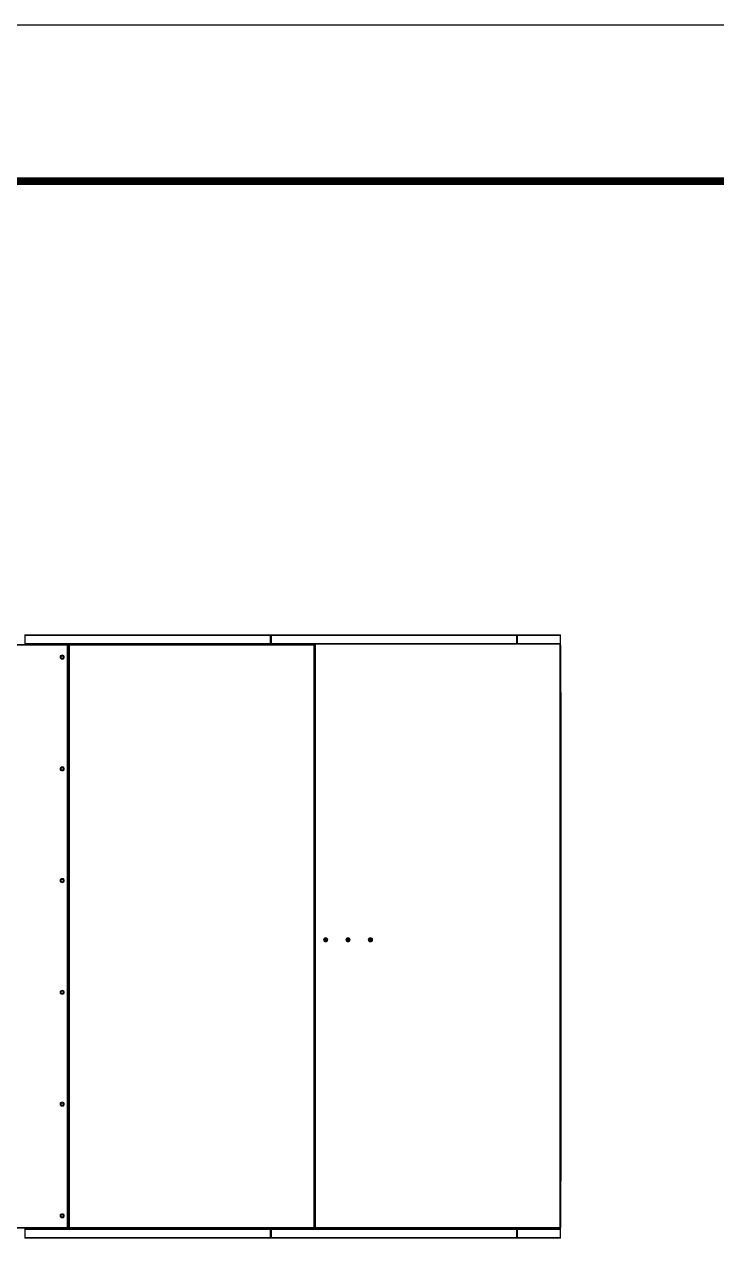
# Model space of a CAD drawing. Header units: millimetres. Extents: x -17070 to 42149, y -291348 to 30242.
# Drawn here: x 25436 to 28532, y 24722 to 30242 of the extents above; entities that cross this region are included whole.
import ezdxf

# ---------------------------------------------------------------- set-up
doc = ezdxf.new("R2010")
doc.units = ezdxf.units.MM
doc.layers.add('냉각탑_form', color=1, linetype='Continuous')

# ---------------------------------------------------------------- blocks, each defined once
blk = doc.blocks.new('4')
at = {"color": 7, "lineweight": 20, "ltscale": 0.000888889}
for p, q in [((25436.6, 27512.4), (25438.2, 27512.4)), ((26536.6, 27512.4), (26535, 27512.4)), ((26538.6, 27512.4), (26540.2, 27512.4)), ((27638.6, 27512.4), (27637, 27512.4)), ((27640.6, 27512.4), (27642.2, 27512.4)), ((27834.6, 27512.4), (27833, 27512.4)), ((25436.6, 27473.5), (25438.2, 27473.5)), ((25634.1, 27468.4), (25634.1, 27466.8)), ((25634.1, 27468.4), (25635.7, 27468.4)), ((25634.1, 27466.8), (25635.7, 27466.8)), ((26495, 27468.8), (26495, 27470.4)), ((26536.6, 27473.5), (26535, 27473.5)), ((26535, 27468.8), (26535, 27470.4)), ((26538.6, 27473.5), (26540.2, 27473.5)), ((26729.5, 27468.4), (26731.1, 27468.4)), ((26729.5, 27466.8), (26731.1, 27466.8)), ((26731.1, 27468.4), (26731.1, 27466.8)), ((26732.2, 27466.8), (26732.2, 27468.4)), ((26734.6, 27468.4), (26736.2, 27468.4)), ((27638.6, 27473.5), (27637, 27473.5)), ((27638.6, 27473.5), (27637, 27473.5)), ((27640.6, 27473.5), (27642.2, 27473.5)), ((27834.6, 27473.5), (27833, 27473.5)), ((27834.6, 27468.4), (27833, 27468.4)), ((27836.2, 26371.5), (27834.6, 26371.5)), ((27836.2, 26362.3), (27834.6, 26362.3)), ((27836.2, 26168.5), (27834.6, 26168.5)), ((27836.2, 26156.3), (27834.6, 26156.3)), ((27836.2, 25962.5), (27834.6, 25962.5)), ((27836.2, 25953.3), (27834.6, 25953.3)), ((25436.6, 24851.3), (25438.2, 24851.3)), ((25634.1, 24856.4), (25634.1, 24858)), ((25635.7, 24858), (25634.1, 24858)), ((25635.7, 24856.4), (25634.1, 24856.4)), ((26495, 24856), (26495, 24854.4)), ((26535, 24856), (26535, 24854.4)), ((26536.6, 24851.3), (26535, 24851.3)), ((26538.6, 24851.3), (26540.2, 24851.3)), ((26731.1, 24858), (26729.5, 24858)), ((26731.1, 24856.4), (26729.5, 24856.4)), ((26731.1, 24856.4), (26731.1, 24858)), ((26732.2, 24858), (26732.2, 24856.4)), ((26734.6, 24856.4), (26736.2, 24856.4)), ((27638.6, 24851.3), (27637, 24851.3)), ((27640.6, 24851.3), (27642.2, 24851.3)), ((27834.6, 24856.4), (27833, 24856.4)), ((27834.6, 24851.3), (27833, 24851.3)), ((25436.6, 24812.4), (25438.2, 24812.4)), ((26536.6, 24812.4), (26535, 24812.4)), ((26538.6, 24812.4), (26540.2, 24812.4)), ((27638.6, 24812.4), (27637, 24812.4)), ((27640.6, 24812.4), (27642.2, 24812.4)), ((27834.6, 24812.4), (27833, 24812.4))]:
    blk.add_line(p, q, dxfattribs=at)
at = {"color": 7, "lineweight": 20, "ltscale": 0.021611}
for p, q in [((25436.6, 27512.4), (25436.6, 27473.5)), ((25438.2, 27512.4), (25438.2, 27473.5)), ((26535, 27512.4), (26535, 27473.5)), ((26536.6, 27512.4), (26536.6, 27473.5)), ((26538.6, 27512.4), (26538.6, 27473.5)), ((26540.2, 27512.4), (26540.2, 27473.5)), ((27637, 27512.4), (27637, 27473.5)), ((27638.6, 27512.4), (27638.6, 27473.5)), ((27638.6, 27512.4), (27638.6, 27473.5)), ((27640.6, 27512.4), (27640.6, 27473.5)), ((27640.6, 27512.4), (27640.6, 27473.5)), ((27642.2, 27512.4), (27642.2, 27473.5)), ((27642.2, 27512.4), (27642.2, 27473.5)), ((27833, 27512.4), (27833, 27473.5)), ((27833, 27512.4), (27833, 27473.5)), ((27834.6, 27512.4), (27834.6, 27473.5)), ((25436.6, 24812.4), (25436.6, 24851.3)), ((25438.2, 24812.4), (25438.2, 24851.3)), ((26535, 24812.4), (26535, 24851.3)), ((26535, 24812.4), (26535, 24851.3)), ((26536.6, 24812.4), (26536.6, 24851.3)), ((26538.6, 24812.4), (26538.6, 24851.3)), ((26540.2, 24812.4), (26540.2, 24851.3)), ((27637, 24812.4), (27637, 24851.3)), ((27638.6, 24812.4), (27638.6, 24851.3)), ((27640.6, 24812.4), (27640.6, 24851.3)), ((27642.2, 24812.4), (27642.2, 24851.3)), ((27833, 24812.4), (27833, 24851.3)), ((27833, 24812.4), (27833, 24851.3)), ((27834.6, 24812.4), (27834.6, 24851.3))]:
    blk.add_line(p, q, dxfattribs=at)
at = {"color": 7, "lineweight": 20, "ltscale": 0.000833333}
for p, q in [((25439.7, 27512.4), (25438.2, 27512.4)), ((25439.7, 27512.4), (25438.2, 27512.4)), ((26535, 27512.4), (26533.5, 27512.4)), ((26535, 27512.4), (26533.5, 27512.4)), ((26541.7, 27512.4), (26540.2, 27512.4)), ((27637, 27512.4), (27635.5, 27512.4)), ((27637, 27512.4), (27635.5, 27512.4)), ((27643.7, 27512.4), (27642.2, 27512.4)), ((27643.7, 27512.4), (27642.2, 27512.4)), ((27643.7, 27512.4), (27642.2, 27512.4)), ((27833, 27512.4), (27831.5, 27512.4)), ((25438.2, 27473.5), (25439.7, 27473.5)), ((25632.6, 27465.3), (25631.1, 27465.3)), ((25634.1, 27465.3), (25634.1, 27466.8)), ((26535, 27473.5), (26533.5, 27473.5)), ((26533.5, 27473.5), (26533.5, 27472)), ((26540.2, 27473.5), (26541.7, 27473.5)), ((26731.1, 27465.3), (26731.1, 27466.8)), ((26737.7, 27468.4), (26736.2, 27468.4)), ((27637, 27473.5), (27635.5, 27473.5)), ((27637, 27473.5), (27635.5, 27473.5)), ((27642.2, 27473.5), (27643.7, 27473.5)), ((27642.2, 27473.5), (27643.7, 27473.5)), ((27833, 27473.5), (27831.5, 27473.5)), ((27831.5, 27473.5), (27831.5, 27472)), ((27831.5, 27468.4), (27833, 27468.4)), ((25438.2, 24851.3), (25439.7, 24851.3)), ((25438.2, 24851.3), (25439.7, 24851.3)), ((25632.6, 24859.5), (25631.1, 24859.5)), ((25634.1, 24859.5), (25634.1, 24858)), ((26533.5, 24851.3), (26533.5, 24852.8)), ((26535, 24851.3), (26533.5, 24851.3)), ((26535, 24851.3), (26533.5, 24851.3)), ((26540.2, 24851.3), (26541.7, 24851.3)), ((26731.1, 24859.5), (26731.1, 24858)), ((26737.7, 24856.4), (26736.2, 24856.4)), ((27637, 24851.3), (27635.5, 24851.3)), ((27642.2, 24851.3), (27643.7, 24851.3)), ((27642.2, 24851.3), (27643.7, 24851.3)), ((27831.5, 24856.4), (27833, 24856.4)), ((27831.5, 24851.3), (27831.5, 24852.8)), ((27833, 24851.3), (27831.5, 24851.3)), ((25439.7, 24812.4), (25438.2, 24812.4)), ((26535, 24812.4), (26533.5, 24812.4)), ((26541.7, 24812.4), (26540.2, 24812.4)), ((27637, 24812.4), (27635.5, 24812.4)), ((27643.7, 24812.4), (27642.2, 24812.4)), ((27833, 24812.4), (27831.5, 24812.4))]:
    blk.add_line(p, q, dxfattribs=at)
at = {"color": 7, "lineweight": 20, "ltscale": 0.005324}
blk.add_line((25449.2, 27512.4), (25439.7, 27512.4), dxfattribs=at)
at = {"color": 7, "lineweight": 20, "ltscale": 0.009389}
for p, q in [((25456.6, 27512.4), (25439.7, 27512.4)), ((26533.5, 27512.4), (26516.6, 27512.4))]:
    blk.add_line(p, q, dxfattribs=at)
at = {"color": 7, "lineweight": 20, "ltscale": 0.001722}
for p, q in [((25439.7, 27512.4), (25439.7, 27509.3)), ((25439.7, 27512.4), (25439.7, 27509.3)), ((26533.5, 27512.4), (26533.5, 27509.3)), ((26541.7, 27512.4), (26541.7, 27509.3)), ((26541.7, 27512.4), (26541.7, 27509.3)), ((27635.5, 27512.4), (27635.5, 27509.3)), ((27635.5, 27512.4), (27635.5, 27509.3)), ((27643.7, 27512.4), (27643.7, 27509.3)), ((27643.7, 27512.4), (27643.7, 27509.3)), ((27643.7, 27512.4), (27643.7, 27509.3)), ((27643.7, 27512.4), (27643.7, 27509.3)), ((27831.5, 27512.4), (27831.5, 27509.3)), ((25439.7, 27470.4), (25439.7, 27473.5)), ((25625.5, 27468.4), (25625.5, 27465.3)), ((25628.6, 27465.3), (25625.5, 27465.3)), ((25632.6, 27465.3), (25635.7, 27465.3)), ((25635.7, 27468.4), (25635.7, 27465.3)), ((26533.5, 27470.4), (26533.5, 27473.5)), ((26541.7, 27470.4), (26541.7, 27473.5)), ((26729.5, 27468.4), (26729.5, 27465.3)), ((26729.5, 27465.3), (26732.6, 27465.3)), ((26734.6, 27465.3), (26734.6, 27468.4)), ((26734.6, 27465.3), (26737.7, 27465.3)), ((26736.2, 27465.3), (26736.2, 27468.4)), ((26737.7, 27468.4), (26737.7, 27465.3)), ((27635.5, 27470.4), (27635.5, 27473.5)), ((27635.5, 27470.4), (27635.5, 27473.5)), ((27643.7, 27470.4), (27643.7, 27473.5)), ((27643.7, 27470.4), (27643.7, 27473.5)), ((27831.5, 27470.4), (27831.5, 27473.5)), ((27831.5, 27465.3), (27831.5, 27468.4)), ((27831.5, 27465.3), (27831.5, 27468.4)), ((27834.6, 27465.3), (27831.5, 27465.3)), ((27833, 27465.3), (27833, 27468.4)), ((27834.6, 27465.3), (27834.6, 27468.4)), ((25439.7, 24854.4), (25439.7, 24851.3)), ((25625.5, 24856.4), (25625.5, 24859.5)), ((25628.6, 24859.5), (25625.5, 24859.5)), ((25632.6, 24859.5), (25635.7, 24859.5)), ((25635.7, 24856.4), (25635.7, 24859.5)), ((26533.5, 24854.4), (26533.5, 24851.3)), ((26541.7, 24854.4), (26541.7, 24851.3)), ((26729.5, 24856.4), (26729.5, 24859.5)), ((26729.5, 24859.5), (26732.6, 24859.5)), ((26734.6, 24859.5), (26737.7, 24859.5)), ((26734.6, 24856.4), (26734.6, 24859.5)), ((26736.2, 24856.4), (26736.2, 24859.5)), ((26737.7, 24859.5), (26737.7, 24856.4)), ((27635.5, 24854.4), (27635.5, 24851.3)), ((27643.7, 24854.4), (27643.7, 24851.3)), ((27831.5, 24859.5), (27831.5, 24856.4)), ((27834.6, 24859.5), (27831.5, 24859.5)), ((27831.5, 24859.5), (27831.5, 24856.4)), ((27831.5, 24854.4), (27831.5, 24851.3)), ((27833, 24859.5), (27833, 24856.4)), ((27834.6, 24859.5), (27834.6, 24856.4)), ((25439.7, 24812.4), (25439.7, 24815.5)), ((25439.7, 24812.4), (25439.7, 24815.5)), ((26533.5, 24812.4), (26533.5, 24815.5)), ((26541.7, 24812.4), (26541.7, 24815.5)), ((26541.7, 24812.4), (26541.7, 24815.5)), ((27635.5, 24812.4), (27635.5, 24815.5)), ((27643.7, 24812.4), (27643.7, 24815.5)), ((27643.7, 24812.4), (27643.7, 24815.5)), ((27831.5, 24812.4), (27831.5, 24815.5))]:
    blk.add_line(p, q, dxfattribs=at)
at = {"color": 7, "lineweight": 20}
for p, q in [((26533.5, 27512.4), (25439.7, 27512.4)), ((26533.5, 27509.3), (25439.7, 27509.3)), ((27635.5, 27512.4), (26541.7, 27512.4)), ((27635.5, 27509.3), (26541.7, 27509.3)), ((26533.5, 27473.5), (25439.7, 27473.5)), ((26533.5, 27470.4), (25439.7, 27470.4)), ((25625.5, 24859.5), (25625.5, 27465.3)), ((25628.6, 24859.5), (25628.6, 27465.3)), ((25631.1, 24859.5), (25631.1, 27465.3)), ((25632.6, 27465.3), (25632.6, 24859.5)), ((25635.7, 27468.4), (26729.5, 27468.4)), ((25635.7, 27465.3), (25635.7, 24859.5)), ((25635.7, 27465.3), (26729.5, 27465.3)), ((27635.5, 27473.5), (26541.7, 27473.5)), ((27635.5, 27470.4), (26541.7, 27470.4)), ((26729.5, 27465.3), (26729.5, 24859.5)), ((26732.6, 27465.3), (26732.6, 24859.5)), ((26734.6, 24859.5), (26734.6, 27465.3)), ((26737.7, 24859.5), (26737.7, 27465.3)), ((27831.5, 27465.3), (27831.5, 24859.5)), ((27834.6, 27465.3), (27834.6, 24859.5)), ((27836.2, 26371.5), (27836.2, 27465.3)), ((27837.9, 25071.3), (27837.9, 27253.5)), ((27836.2, 24859.5), (27836.2, 25953.3)), ((26533.5, 24854.4), (25439.7, 24854.4)), ((26533.5, 24851.3), (25439.7, 24851.3)), ((25635.7, 24859.5), (26729.5, 24859.5)), ((25635.7, 24856.4), (26729.5, 24856.4)), ((27635.5, 24854.4), (26541.7, 24854.4)), ((27635.5, 24851.3), (26541.7, 24851.3)), ((26737.7, 24859.5), (27831.5, 24859.5)), ((26737.7, 24856.4), (27831.5, 24856.4)), ((26533.5, 24815.5), (25439.7, 24815.5)), ((26533.5, 24812.4), (25439.7, 24812.4)), ((27635.5, 24815.5), (26541.7, 24815.5)), ((27635.5, 24812.4), (26541.7, 24812.4))]:
    blk.add_line(p, q, dxfattribs=at)
at = {"color": 7, "lineweight": 20, "ltscale": 0.003787}
blk.add_line((25449.2, 27512.4), (25456.1, 27512.4), dxfattribs=at)
at = {"color": 7, "lineweight": 20, "ltscale": 0.00027774}
blk.add_line((25456.1, 27512.4), (25456.6, 27512.4), dxfattribs=at)
at = {"color": 7, "lineweight": 20, "ltscale": 0.155556}
for p, q in [((25456.6, 27512.4), (25736.6, 27512.4)), ((26236.6, 27512.4), (26516.6, 27512.4))]:
    blk.add_line(p, q, dxfattribs=at)
at = {"color": 7, "lineweight": 20, "ltscale": 0.027778}
for p, q in [((25736.6, 27512.4), (25786.6, 27512.4)), ((26186.6, 27512.4), (26236.6, 27512.4)), ((26838.6, 27512.4), (26888.6, 27512.4)), ((26838.6, 27512.4), (26888.6, 27512.4)), ((27288.6, 27512.4), (27338.6, 27512.4)), ((27288.6, 27512.4), (27338.6, 27512.4))]:
    blk.add_line(p, q, dxfattribs=at)
at = {"color": 7, "lineweight": 20, "ltscale": 0.222222}
blk.add_line((25786.6, 27512.4), (26186.6, 27512.4), dxfattribs=at)
at = {"color": 7, "lineweight": 20, "ltscale": 0.002588}
for p, q in [((26516.6, 27512.4), (26521.2, 27512.4)), ((27618.6, 27512.4), (27623.2, 27512.4))]:
    blk.add_line(p, q, dxfattribs=at)
at = {"color": 7, "lineweight": 20, "ltscale": 0.007103}
for p, q in [((26520.7, 27512.4), (26533.5, 27512.4)), ((26554.4, 27512.4), (26541.7, 27512.4)), ((27622.7, 27512.4), (27635.5, 27512.4))]:
    blk.add_line(p, q, dxfattribs=at)
at = {"color": 7, "lineweight": 20, "ltscale": 0.001111}
for p, q in [((26536.6, 27512.4), (26538.6, 27512.4)), ((26536.6, 27507.7), (26538.6, 27507.7)), ((27638.6, 27512.4), (27640.6, 27512.4)), ((27640.6, 27512.4), (27638.6, 27512.4)), ((27638.6, 27507.7), (27640.6, 27507.7)), ((25441.3, 27470.4), (25441.3, 27468.4)), ((26207.3, 27470.4), (26207.3, 27468.4)), ((27829.9, 27470.4), (27829.9, 27468.4)), ((27831.4, 27468.4), (27831.4, 27470.4)), ((26734.6, 27044.8), (26732.6, 27044.8)), ((26732.6, 27014.8), (26734.6, 27014.8)), ((26732.6, 26868.4), (26734.6, 26868.4)), ((26734.6, 26838.4), (26732.6, 26838.4)), ((26734.6, 26621.3), (26732.6, 26621.3)), ((26732.6, 26591.3), (26734.6, 26591.3)), ((26734.6, 26365.4), (26732.6, 26365.4)), ((26734.6, 26163.4), (26732.6, 26163.4)), ((26734.6, 26159.9), (26732.6, 26159.9)), ((26732.6, 26133.4), (26734.6, 26133.4)), ((26734.6, 25956.4), (26732.6, 25956.4)), ((26734.6, 25733.3), (26732.6, 25733.3)), ((26732.6, 25703.3), (26734.6, 25703.3)), ((26732.6, 25486.4), (26734.6, 25486.4)), ((26734.6, 25456.4), (26732.6, 25456.4)), ((26734.6, 25309.8), (26732.6, 25309.8)), ((26732.6, 25279.8), (26734.6, 25279.8)), ((25441.3, 24856.4), (25441.3, 24854.4)), ((26207.3, 24854.4), (26207.3, 24856.4)), ((26608.4, 24854.4), (26608.4, 24856.4)), ((27829.9, 24854.4), (27829.9, 24856.4)), ((27831.4, 24856.4), (27831.4, 24854.4)), ((26538.6, 24812.4), (26536.6, 24812.4)), ((27640.6, 24812.4), (27638.6, 24812.4))]:
    blk.add_line(p, q, dxfattribs=at)
at = {"color": 7, "lineweight": 20, "ltscale": 0.002286}
blk.add_line((26554.4, 27512.4), (26558.6, 27512.4), dxfattribs=at)
at = {"color": 7, "lineweight": 20, "ltscale": 0.00111}
for p, q in [((27640.6, 27507.7), (27638.6, 27507.7)), ((25439.8, 27468.4), (25439.8, 27470.4)), ((27640.6, 24817.1), (27638.6, 24817.1))]:
    blk.add_line(p, q, dxfattribs=at)
at = {"color": 7, "lineweight": 20, "ltscale": 0.104333}
for p, q in [((27831.5, 27512.4), (27643.7, 27512.4)), ((27831.5, 27509.3), (27643.7, 27509.3)), ((27831.5, 27473.5), (27643.7, 27473.5)), ((27831.5, 27470.4), (27643.7, 27470.4)), ((27831.5, 24854.4), (27643.7, 24854.4)), ((27831.5, 24851.3), (27643.7, 24851.3)), ((27831.5, 24815.5), (27643.7, 24815.5)), ((27831.5, 24812.4), (27643.7, 24812.4))]:
    blk.add_line(p, q, dxfattribs=at)
at = {"color": 7, "lineweight": 20, "ltscale": 0.188222}
for p, q in [((25625.5, 27468.4), (25286.7, 27468.4)), ((25625.5, 27465.3), (25286.7, 27465.3)), ((25286.7, 24859.5), (25625.5, 24859.5)), ((25286.7, 24856.4), (25625.5, 24856.4))]:
    blk.add_line(p, q, dxfattribs=at)
at = {"color": 7, "lineweight": 20, "ltscale": 0.002803}
blk.add_line((25436.6, 27468.4), (25436.6, 27473.4), dxfattribs=at)
at = {"color": 7, "lineweight": 20, "ltscale": 1.52736e-05}
blk.add_line((25579.7, 27468.4), (25579.7, 27468.4), dxfattribs=at)
at = {"color": 7, "lineweight": 20, "ltscale": 0.004777}
for p, q in [((25625.5, 27466.9), (25634.1, 27466.9)), ((25634.1, 24857.9), (25625.5, 24857.9))]:
    blk.add_line(p, q, dxfattribs=at)
at = {"color": 7, "lineweight": 20, "ltscale": 0.001389}
for p, q in [((25628.6, 27465.3), (25631.1, 27465.3)), ((25628.6, 24859.5), (25631.1, 24859.5))]:
    blk.add_line(p, q, dxfattribs=at)
at = {"color": 7, "lineweight": 20, "ltscale": 0.000888874}
blk.add_line((25634.1, 27465.3), (25635.7, 27465.3), dxfattribs=at)
at = {"color": 7, "lineweight": 20, "ltscale": 0.000222223}
for p, q in [((26495, 27468.4), (26495, 27468.8)), ((26535, 27468.4), (26535, 27468.8))]:
    blk.add_line(p, q, dxfattribs=at)
at = {"color": 7, "lineweight": 20, "ltscale": 0.022222}
for p, q in [((26495, 27468.8), (26535, 27468.8)), ((26535, 24856), (26495, 24856)), ((26535, 24854.4), (26495, 24854.4))]:
    blk.add_line(p, q, dxfattribs=at)
at = {"color": 7, "lineweight": 20, "ltscale": 0.00080973}
blk.add_line((26533.5, 27470.4), (26535, 27470.4), dxfattribs=at)
at = {"color": 7, "lineweight": 20, "ltscale": 0.000888904}
blk.add_line((26729.5, 27465.3), (26731.1, 27465.3), dxfattribs=at)
at = {"color": 7, "lineweight": 20, "ltscale": 0.000619403}
for p, q in [((26732.2, 27468.4), (26731.1, 27468.4)), ((26731.1, 24856.4), (26732.2, 24856.4))]:
    blk.add_line(p, q, dxfattribs=at)
at = {"color": 7, "lineweight": 20, "ltscale": 0.001635}
blk.add_line((26731.1, 27468.4), (26734, 27468.4), dxfattribs=at)
at = {"color": 7, "lineweight": 20, "ltscale": 0.000846324}
blk.add_line((26731.5, 27465.3), (26733, 27465.3), dxfattribs=at)
at = {"color": 7, "lineweight": 20, "ltscale": 0.001325}
blk.add_line((26734.6, 27468.4), (26732.2, 27468.4), dxfattribs=at)
at = {"color": 7, "lineweight": 20, "ltscale": 0.000519359}
for p, q in [((26733.1, 27466.8), (26732.2, 27466.8)), ((26733.1, 24858), (26732.2, 24858))]:
    blk.add_line(p, q, dxfattribs=at)
at = {"color": 7, "lineweight": 20, "ltscale": 0.00023458}
for p, q in [((26733, 27465.3), (26732.6, 27465.3)), ((26733, 26371.5), (26732.6, 26371.5)), ((26733, 25962.5), (26732.6, 25962.5)), ((26733, 25953.3), (26732.6, 25953.3)), ((26732.6, 25953.3), (26733, 25953.3)), ((26733, 24859.5), (26732.6, 24859.5))]:
    blk.add_line(p, q, dxfattribs=at)
at = {"color": 7, "lineweight": 20, "ltscale": 0.000876532}
for p, q in [((26734.6, 27465.3), (26733, 27465.3)), ((26733, 26371.5), (26734.6, 26371.5)), ((26733, 25962.5), (26734.6, 25962.5)), ((26734.6, 25953.3), (26733, 25953.3)), ((26733, 24859.5), (26734.6, 24859.5))]:
    blk.add_line(p, q, dxfattribs=at)
at = {"color": 7, "lineweight": 20, "ltscale": 0.000309015}
for p, q in [((26734.6, 27468.4), (26734, 27468.4)), ((26734, 26368.4), (26734.6, 26368.4)), ((26734, 25959.4), (26734.6, 25959.4)), ((26734.6, 25956.4), (26734, 25956.4)), ((26734, 24856.4), (26734.6, 24856.4))]:
    blk.add_line(p, q, dxfattribs=at)
at = {"color": 7, "lineweight": 20, "ltscale": 0.002832}
for p, q in [((27834.6, 27468.4), (27834.6, 27473.5)), ((27834.6, 24856.4), (27834.6, 24851.3))]:
    blk.add_line(p, q, dxfattribs=at)
at = {"color": 7, "lineweight": 20, "ltscale": 0.000889056}
for p, q in [((27836.2, 27465.3), (27834.6, 27465.3)), ((27836.2, 24859.5), (27834.6, 24859.5))]:
    blk.add_line(p, q, dxfattribs=at)
at = {"color": 7, "lineweight": 20, "ltscale": 0.000305442}
for p, q in [((26733.1, 26370), (26732.6, 26370)), ((26733.1, 25961), (26732.6, 25961)), ((26733.1, 25954.8), (26732.6, 25954.8))]:
    blk.add_line(p, q, dxfattribs=at)
at = {"color": 7, "lineweight": 20, "ltscale": 0.000801973}
for p, q in [((26734, 26368.4), (26732.6, 26368.4)), ((26734, 25959.4), (26732.6, 25959.4))]:
    blk.add_line(p, q, dxfattribs=at)
at = {"color": 7, "lineweight": 20, "ltscale": 0.000802106}
blk.add_line((26732.6, 26365.4), (26734, 26365.4), dxfattribs=at)
at = {"color": 7, "lineweight": 20, "ltscale": 0.00030545}
for p, q in [((26733.1, 26363.8), (26732.6, 26363.8)), ((26733.1, 26167), (26732.6, 26167))]:
    blk.add_line(p, q, dxfattribs=at)
at = {"color": 7, "lineweight": 20, "ltscale": 0.000234588}
for p, q in [((26732.6, 26362.3), (26733, 26362.3)), ((26732.6, 26362.3), (26733, 26362.3)), ((26732.6, 26168.5), (26733, 26168.5))]:
    blk.add_line(p, q, dxfattribs=at)
at = {"color": 7, "lineweight": 20, "ltscale": 0.000876523}
for p, q in [((26734.6, 26362.3), (26733, 26362.3)), ((26733, 26168.5), (26734.6, 26168.5))]:
    blk.add_line(p, q, dxfattribs=at)
at = {"color": 7, "lineweight": 20, "ltscale": 0.000309005}
for p, q in [((26734.6, 26365.4), (26734, 26365.4)), ((26734, 26165.4), (26734.6, 26165.4))]:
    blk.add_line(p, q, dxfattribs=at)
at = {"color": 7, "lineweight": 20, "ltscale": 0.107667}
for p, q in [((27836.2, 26168.5), (27836.2, 26362.3)), ((27836.2, 25962.5), (27836.2, 26156.3))]:
    blk.add_line(p, q, dxfattribs=at)
at = {"color": 7, "lineweight": 20, "ltscale": 0.000801982}
blk.add_line((26734, 26165.4), (26732.6, 26165.4), dxfattribs=at)
at = {"color": 7, "lineweight": 20, "ltscale": 0.000802097}
blk.add_line((26732.6, 25956.4), (26734, 25956.4), dxfattribs=at)
at = {"color": 7, "lineweight": 20, "ltscale": 0.000944445}
blk.add_line((27837.9, 25071.3), (27836.2, 25071.3), dxfattribs=at)
at = {"color": 7, "lineweight": 20, "ltscale": 0.002801}
blk.add_line((25436.6, 24851.3), (25436.6, 24856.4), dxfattribs=at)
at = {"color": 7, "lineweight": 20, "ltscale": 0.001112}
for p, q in [((25439.8, 24854.4), (25439.8, 24856.4)), ((26538.6, 24817.1), (26536.6, 24817.1))]:
    blk.add_line(p, q, dxfattribs=at)
at = {"color": 7, "lineweight": 20, "ltscale": 0.349446}
blk.add_line((26187.5, 24854.4), (25558.5, 24854.4), dxfattribs=at)
at = {"color": 7, "lineweight": 20, "ltscale": 0.011044}
blk.add_line((26207.3, 24854.4), (26187.5, 24854.4), dxfattribs=at)
at = {"color": 7, "lineweight": 20, "ltscale": 0.000222224}
for p, q in [((26495, 24856.4), (26495, 24856)), ((26535, 24856.4), (26535, 24856))]:
    blk.add_line(p, q, dxfattribs=at)
at = {"color": 7, "lineweight": 20, "ltscale": 0.003722}
blk.add_line((26541.7, 24854.4), (26535, 24854.4), dxfattribs=at)
at = {"color": 7, "lineweight": 20, "ltscale": 0.001016}
blk.add_line((26734, 24856.4), (26732.2, 24856.4), dxfattribs=at)
at = {"color": 7, "lineweight": 20}
for centre, radius in [((25603.6, 27412.4), 9.5), ((25603.6, 27412.4), 7.9), ((25603.6, 27412.4), 4.5), ((25603.6, 26912.4), 9.5), ((25603.6, 26912.4), 7.9), ((25603.6, 26912.4), 4.5), ((25603.6, 26412.4), 9.5), ((25603.6, 26412.4), 7.9), ((25603.6, 26412.4), 4.5), ((26783, 26147.4), 9.67), ((26783, 26147.4), 6.76), ((26783, 26147.4), 4.34), ((26783, 26147.4), 3), ((26883, 26147.4), 9.67), ((26883, 26147.4), 6.76), ((26883, 26147.4), 4.34), ((26883, 26147.4), 3), ((26983, 26147.4), 9.67), ((26983, 26147.4), 6.76), ((26983, 26147.4), 4.34), ((26983, 26147.4), 3), ((25603.6, 25912.4), 9.5), ((25603.6, 25912.4), 7.9), ((25603.6, 25912.4), 4.5), ((25603.6, 25412.4), 9.5), ((25603.6, 25412.4), 7.9), ((25603.6, 25412.4), 4.5), ((25603.6, 24912.4), 9.5), ((25603.6, 24912.4), 7.9), ((25603.6, 24912.4), 4.5)]:
    blk.add_circle(centre, radius, dxfattribs=at)
for centre, radius, start, end in [((25439.7, 27473.5), 3.1, 180, 270), ((25439.7, 27473.5), 1.5, 180, 270), ((25439.7, 27465.3), 3.1, 90, 90.8841), ((25475.5, 27465.3), 3.1, 89.7174, 90), ((26533.5, 27473.5), 1.5, 270, 0), ((26533.5, 27473.5), 3.1, 270, 0), ((26541.7, 27473.5), 3.1, 180, 270), ((26541.7, 27473.5), 1.5, 180, 270), ((26544.7, 27473.5), 3.1, 180, 194.5922), ((27351.9, 27465.3), 3.1, 89.2317, 90), ((27575.9, 27465.3), 3.1, 89.0258, 90), ((27632.5, 27473.5), 3.1, 270, 270.6607), ((27635.5, 27473.5), 1.5, 270, 0), ((27635.5, 27473.5), 3.1, 270, 0), ((27632.5, 27473.5), 3.1, 345.3459, 0), ((27643.7, 27473.5), 3.1, 180, 270), ((27643.7, 27473.5), 1.5, 180, 270), ((27831.5, 27473.5), 3.1, 270, 0), ((27831.5, 27473.5), 1.5, 270, 0), ((27831.5, 27465.3), 3.1, 0, 1.0252), ((27834.4, 25071.3), 3.5, 300.945, 0), ((25439.7, 24851.3), 3.1, 90, 180), ((25439.7, 24851.3), 1.5, 90, 180), ((26533.5, 24851.3), 3.1, 0, 90), ((26533.5, 24851.3), 1.5, 0, 90), ((26541.7, 24851.3), 3.1, 90, 180), ((26541.7, 24851.3), 1.5, 90, 180), ((26544.7, 24851.3), 3.1, 165.4078, 180), ((26544.7, 24851.3), 3.1, 90, 90.6607), ((27632.5, 24851.3), 3.1, 89.3393, 90), ((27635.5, 24851.3), 3.1, 0, 90), ((27635.5, 24851.3), 1.5, 0, 90), ((27632.5, 24851.3), 3.1, 0, 14.6541), ((27643.7, 24851.3), 3.1, 90, 180), ((27643.7, 24851.3), 1.5, 90, 180), ((27831.5, 24851.3), 3.1, 0, 90), ((27831.5, 24851.3), 1.5, 0, 90), ((27831.5, 24859.5), 3.1, 358.9748, 0)]:
    blk.add_arc(centre, radius, start, end, dxfattribs=at)
for centre, major_axis, ratio, start_param, end_param in [((25440.4, 27465.3), (0, 3.1), 0.7178, 0, 0.015122), ((25558.5, 27466.9), (0, -3.5), 0.544639, 3.161065, 4.268498), ((26187.5, 27466.9), (0, -3.5), 0.544639, 3.156703, 4.269478), ((26187.5, 27466.9), (0, -1.5), 0.544639, 3.141593, 3.165474), ((26258.8, 27465.3), (0, 3.1), 0.477391, 0, 0.013405), ((26265.8, 27465.3), (0, -3.1), 0.656756, 3.141593, 3.154143), ((26702.3, 27465.3), (0, -3.1), 0.656756, 3.141593, 3.151463), ((26703.9, 27465.3), (0, -3.1), 0.479102, 3.141593, 3.15031), ((26732.2, 27465.3), (0, 3.1), 0.477391, 0, 0.853), ((26732.2, 27465.3), (0, 1.5), 0.477391, 0, 1.570796), ((26734, 27465.3), (0, 3.1), 0.329525, 0, 1.570796), ((26761.3, 27464.9), (0, -3.5), 0.7178, 3.141593, 3.153226), ((26767.1, 27465.3), (0, -3.1), 0.718661, 3.141593, 3.153939), ((26780.9, 27465.3), (0, -3.1), 0.479102, 3.141593, 3.150111), ((26782.7, 27465.3), (0, -3.1), 0.36923, 3.141593, 3.148769), ((26788.4, 27465.3), (0, 3.1), 0.329525, 0, 0.006648), ((26790.3, 27465.3), (0, 3.1), 0.249883, 0, 0.004924), ((26846.1, 27465.3), (0, 3.1), 0.249883, 0, 0.004688), ((26864.2, 27465.3), (0, -3.1), 0.36923, 3.141593, 3.148488), ((27151.9, 27465.3), (0, 3.1), 0.321546, 6.277245, 6.283185), ((27220.5, 27465.3), (0, 3.1), 0.321546, 6.273561, 6.283185), ((27222.3, 27465.3), (0, 3.1), 0.57647, 6.279124, 6.283185), ((27281.5, 27465.3), (0, 3.1), 0.57647, 6.273954, 6.283185), ((27283, 27465.3), (0, 3.1), 0.808597, 6.272936, 6.283185), ((27286.8, 27465.3), (0, -3.1), 0.212139, 3.137492, 3.141593), ((27288.7, 27465.3), (0, -3.1), 0.525905, 3.132363, 3.141593), ((27325.6, 27465.3), (0, 3.1), 0.808597, 6.271922, 6.283185), ((27326.6, 27465.3), (0, 3.1), 0.942089, 6.271631, 6.283185), ((27350.9, 27465.3), (0, 3.1), 0.942089, 6.270638, 6.283185), ((27351.2, 27465.3), (0, 3.1), 0.999893, 6.27052, 6.283185), ((27351.8, 27465.3), (0, 3.1), 0.999893, 6.26981, 6.283185), ((27397.2, 27465.3), (0, -3.1), 0.525905, 3.131053, 3.141593), ((27398.7, 27465.3), (0, -3.1), 0.694369, 3.130115, 3.141593), ((27405.6, 27465.3), (0, -3.1), 0.41022, 3.137884, 3.141593), ((27490.5, 27465.3), (0, -3.1), 0.694369, 3.128567, 3.141593), ((27491.7, 27465.3), (0, -3.1), 0.89461, 3.128006, 3.141593), ((27503.9, 27465.3), (0, -3.1), 0.41022, 3.136569, 3.141593), ((27505.6, 27465.3), (0, -3.1), 0.616222, 3.134971, 3.141593), ((27548.7, 27465.3), (0, -3.1), 0.89461, 3.126241, 3.141593), ((27549.4, 27465.3), (0, -3.1), 0.969042, 3.12609, 3.141593), ((27575.6, 27465.3), (0, -3.1), 0.969042, 3.12466, 3.141593), ((27590.5, 27465.3), (0, -3.1), 0.616222, 3.133221, 3.141593), ((27592, 27465.3), (0, -3.1), 0.685129, 3.132885, 3.141593), ((26734, 26371.5), (0, -3.1), 0.329525, 4.712389, 6.283185), ((26734, 26362.3), (0, 3.1), 0.329526, 0, 1.570796), ((26734, 26168.5), (0, -3.1), 0.329526, 4.712389, 6.283185), ((26734, 25962.5), (0, -3.1), 0.329525, 4.712389, 6.283185), ((26734, 25953.3), (0, 3.1), 0.329525, 0, 1.570796), ((25558.5, 24857.9), (0, 3.5), 0.544639, 2.015172, 3.141593), ((26187.5, 24857.9), (0, 3.5), 0.544639, 2.013707, 3.141593), ((26732.2, 24859.5), (0, -3.1), 0.477391, 5.430186, 6.283185), ((26732.2, 24859.5), (0, -1.5), 0.477391, 4.712389, 6.283185), ((26734, 24859.5), (0, -3.1), 0.329525, 4.712389, 6.283185)]:
    blk.add_ellipse(centre, major_axis=major_axis, ratio=ratio, start_param=start_param, end_param=end_param, dxfattribs=at)

msp = doc.modelspace()

# ---------------------------------------------------------------- linework, layer by layer
at = {"layer": 'Defpoints'}
msp.add_lwpolyline([(12741.4, 30242.4), (42148.6, 30242.4), (42148.6, 9447.3), (12741.4, 9447.3)], close=True, dxfattribs=at)
at = {"layer": '냉각탑_form', "const_width": 35}
msp.add_lwpolyline([(13441.6, 29542.2), (13441.6, 10147.5), (41448.5, 10147.5), (41448.5, 29542.2)], close=True, dxfattribs=at)

# ---------------------------------------------------------------- block references
msp.add_blockref('4', (0, 0))

doc.saveas('drawing.dxf')
